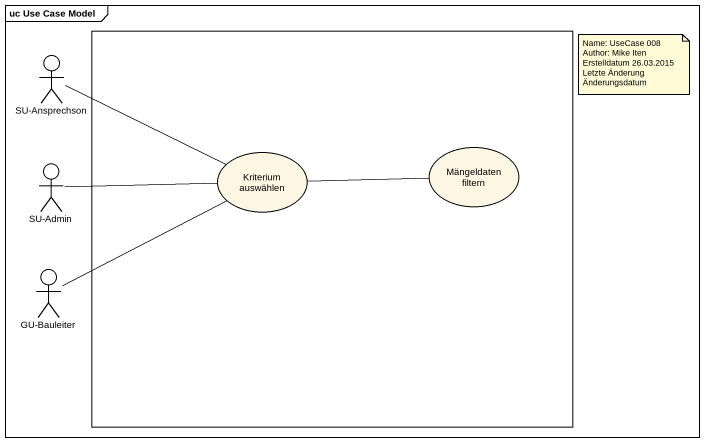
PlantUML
@startuml
mainframe uc Use Case Model
rectangle " " as rectangle1 {
  usecase "Kriterium auswählen" as Kriterium_auswählen
  usecase "Mängeldaten filtern" as Mängeldaten_filtern
}
actor "SU-Ansprechson" as SU_Ansprechson
actor "SU-Admin" as SU_Admin
actor "GU-Bauleiter" as GU_Bauleiter
SU_Ansprechson -right- Kriterium_auswählen
SU_Admin -right- Kriterium_auswählen
Kriterium_auswählen -right- Mängeldaten_filtern
GU_Bauleiter -up- Kriterium_auswählen
note as N1
  Name: UseCase 008
  Author: Mike Iten
  Erstelldatum 26.03.2015
  Letzte Änderung
  Änderungsdatum
end note
@enduml
